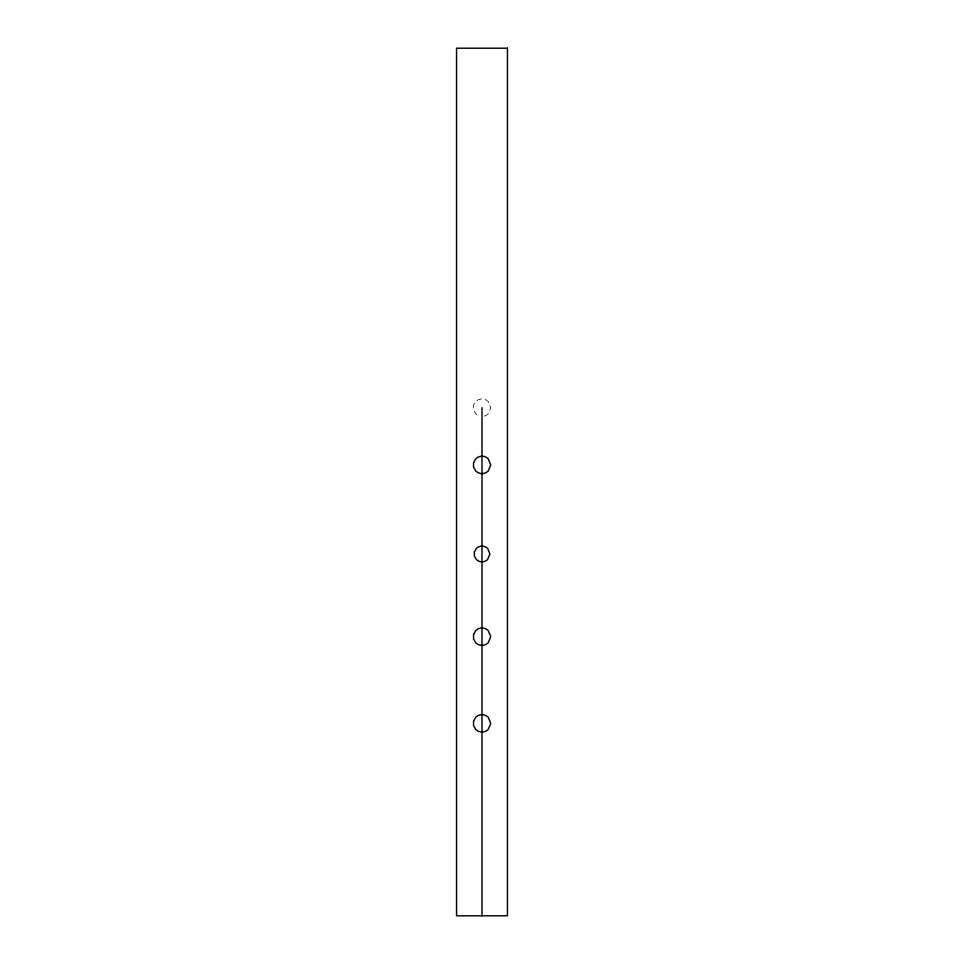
<?xml version="1.0" encoding="UTF-8"?>
<svg xmlns="http://www.w3.org/2000/svg" width="964" height="964" viewBox="0 0 964 964"><rect width="100%" height="100%" fill="white"/><g stroke="black" fill="none" stroke-linecap="round" stroke-linejoin="round"><path stroke-width="0.72" stroke-dasharray="4.82 3.62" d="M484.265 416.099A8.857 8.784 -90 0 0 488.182 413.833L490.748 407.652L488.182 401.458A8.857 8.784 -90 0 0 475.83 401.458L474.433 403.277A8.122 7.507 -90 0 0 473.553 409.905L475.818 413.833A8.857 8.784 -90 0 0 479.759 416.099"/><path stroke-width="1.45" d="M482 407.652L482 915.8M473.553 462.636L473.553 467.166L475.818 471.083A8.857 8.784 -90 0 0 488.182 471.095L490.748 464.901L488.182 458.719A8.857 8.784 -90 0 0 475.83 458.719L473.553 462.636M474.36 551.926L474.36 556.011L476.409 559.566A8.013 7.941 -90 0 0 487.591 559.566L489.917 553.975L487.591 548.371A8.013 7.941 -90 0 0 476.421 548.371L474.36 551.926M473.553 634.408L473.553 638.939L475.818 642.855A8.857 8.784 -90 0 0 488.182 642.855L490.748 636.674L488.182 630.492A8.857 8.784 -90 0 0 475.83 630.492L473.553 634.408M473.553 721.084L473.553 725.615L475.818 729.543A8.857 8.784 -90 0 0 488.182 729.543L490.748 723.349L488.182 717.168A8.857 8.784 -90 0 0 475.83 717.168L473.553 721.084M507.45 48.2L456.55 48.2L456.55 915.8L507.45 915.8L507.45 48.2"/></g></svg>
